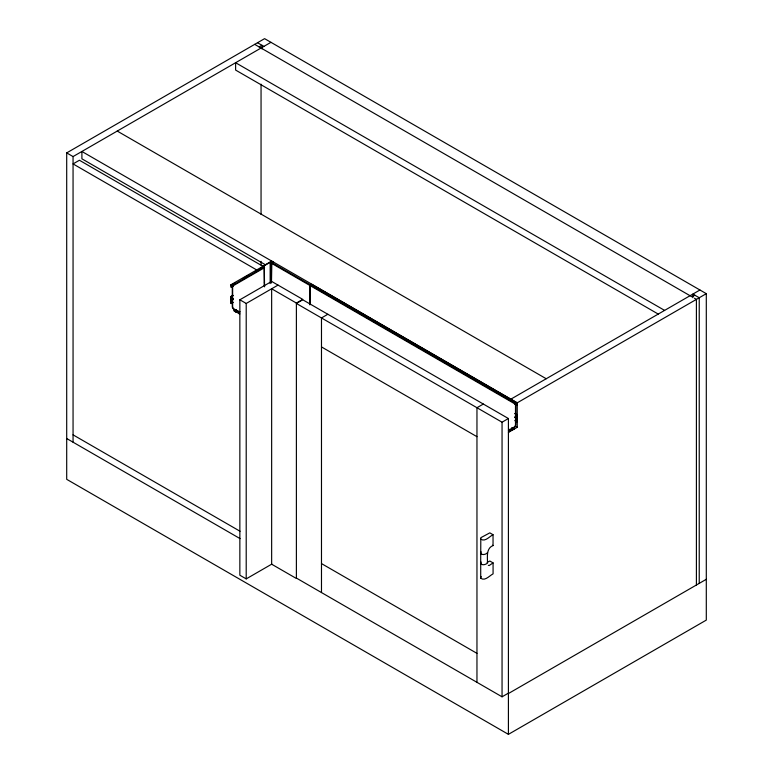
<?xml version="1.0" encoding="UTF-8"?>
<svg xmlns="http://www.w3.org/2000/svg" width="773" height="773" viewBox="0 0 773 773"><rect width="100%" height="100%" fill="white"/><g stroke="black" fill="none" stroke-linecap="round" stroke-linejoin="round"><path stroke-width="1.16" d="M480.68 563.749L480.806 537.708L489.821 532.858L493.039 534.713L493.039 545.554C485.966 548.337 487.541 557.149 487.502 563.14C485.666 564.59 482.594 565.585 480.68 563.749L481.086 562.029M487.116 562.377L489.85 561.024L493.077 562.889L493.077 573.866C489.56 575.595 485.009 581.47 480.709 578.223L481.125 576.494M271.478 282.474L271.835 262.656L310.35 284.899L309.992 304.707M508.412 430.774L514.064 427.102A2 1.15 -60 0 0 515.485 424.648L515.485 404.25L517.243 403.023M262.984 266.327L230.895 284.773L231.224 287.314L233.291 286.126M481.086 551.825L480.68 553.555C482.478 555.449 486.236 554.299 487.309 552.83M517.243 402.975L311.577 284.232L309.818 285.508L309.818 304.707M493.077 562.889L489.183 565.517L488.323 565.324M493.039 534.713C489.386 536.481 485.029 542.298 480.68 539.071M66.7 152.899L264.588 38.65L706.3 293.672L706.3 620.101L508.412 734.35L66.7 479.328L66.7 152.899L73.058 156.571L270.946 42.322M259.11 46.911L261.941 45.278L261.941 48.892M262.81 266.221L271.642 261.119L273.246 262.047M263.091 266.385L270.164 262.308L271.304 262.965L273.111 261.931M231.224 287.314L231.224 285.276L235.35 282.889M242.558 278.734L248.742 275.159M254.926 271.594L258.008 269.806M260.076 268.618L262.134 267.429M230.924 284.754L232.287 285.479L264.221 267.043L264.579 286.851M240.007 311.625L237.939 312.814L239.707 314.244L239.446 312.07L234.055 308.939A2 1.15 60 0 1 232.644 306.495L232.644 286.087L264.579 267.651M233.291 302.446L230.876 303.431L230.876 296.494L232.934 295.305M230.876 296.9L233.291 295.508M230.876 296.494L231.224 299.963L233.291 298.774M231.224 303.634L231.224 300.368L233.291 299.18M271.864 564.077L246.21 578.89L239.852 575.218L239.852 299.789L271.652 281.43L302.755 299.383L296.388 303.055L271.652 288.773L271.652 564.203L296.388 578.484L296.388 303.055M239.852 299.789L246.21 303.46L278.019 285.102M237.939 312.814L239.359 313.635L239.359 312.408L234.412 309.548L234.412 310.775L236.47 309.587M231.224 300.368L232.287 300.987L232.287 306.697A2 1.15 60 0 0 233.697 309.142L234.055 310.978L236.171 312.205L238.239 311.017M327.839 314.273L321.481 317.945L321.481 592.562M483.328 404.047L476.96 407.719L476.96 682.327M510.885 399.148L699.942 290.001M694.811 295.199L691.99 296.832L254.694 44.361M265.603 264.878L81.899 158.813L81.899 151.469L517.243 402.82L706.3 293.672M514.808 404.269L517.243 405.265M508.412 418.531L302.755 299.789L296.388 303.46L502.054 422.203L508.412 418.531L508.412 734.35M514.808 413.652L517.243 414.657L515.156 413.449M516.895 414.859L516.895 418.116L515.833 418.734L515.833 404.047L516.895 403.429L516.895 405.467M517.243 421.585L516.895 418.531L515.833 419.14L515.833 424.85A2 1.15 -60 0 1 514.422 427.305L514.064 429.141M510.18 431.382L508.769 431.788L508.769 430.561L513.716 427.711L513.716 428.938L511.948 430.358L509.861 429.16M508.412 432.397L517.243 427.305L517.243 402.82M296.388 578.069L502.054 696.811L508.412 693.139M508.412 693.545L706.3 579.296M257.515 42.728L263.883 46.399M694.463 298.262L696.405 299.383L696.405 585.006M664.606 310.398L235.61 62.719L235.61 70.072L658.335 314.128M117.235 131.072L546.221 378.741M310.176 284.899L515.833 403.632M271.478 263.274L515.485 404.25M264.221 267.043L79.426 160.243L73.058 163.915L257.612 270.463M514.808 416.918L516.895 418.116M514.808 417.323L516.895 418.531M514.808 420.589L516.895 421.797M515.427 426.252L517.243 427.305M511.629 427.73L513.716 428.938M231.224 285.276L232.287 285.884L232.287 300.571L231.224 299.963M321.481 346.922L476.96 436.687M234.412 310.775L236.171 312.205M492.498 545.245L493.039 545.554M321.481 563.585L476.96 653.359M73.058 434.851L240.065 531.273M66.7 438.523L240.065 538.617M232.287 285.479L232.644 286.087M699.236 583.373L699.236 297.75L692.869 294.078L692.869 297.692M502.054 422.203L502.054 696.811M480.709 563.73L480.709 578.223M310.176 285.305L310.176 299.992M310.176 300.407L310.176 303.828M271.304 262.965L271.304 283.044M270.164 262.308L270.164 283.565M264.221 267.448L264.221 282.135M264.221 282.541L264.221 285.971M261.052 84.189L261.052 214.353M261.052 261.351L261.052 264.965M246.21 303.46L246.21 578.89M73.058 156.571L73.058 442.195"/></g></svg>
